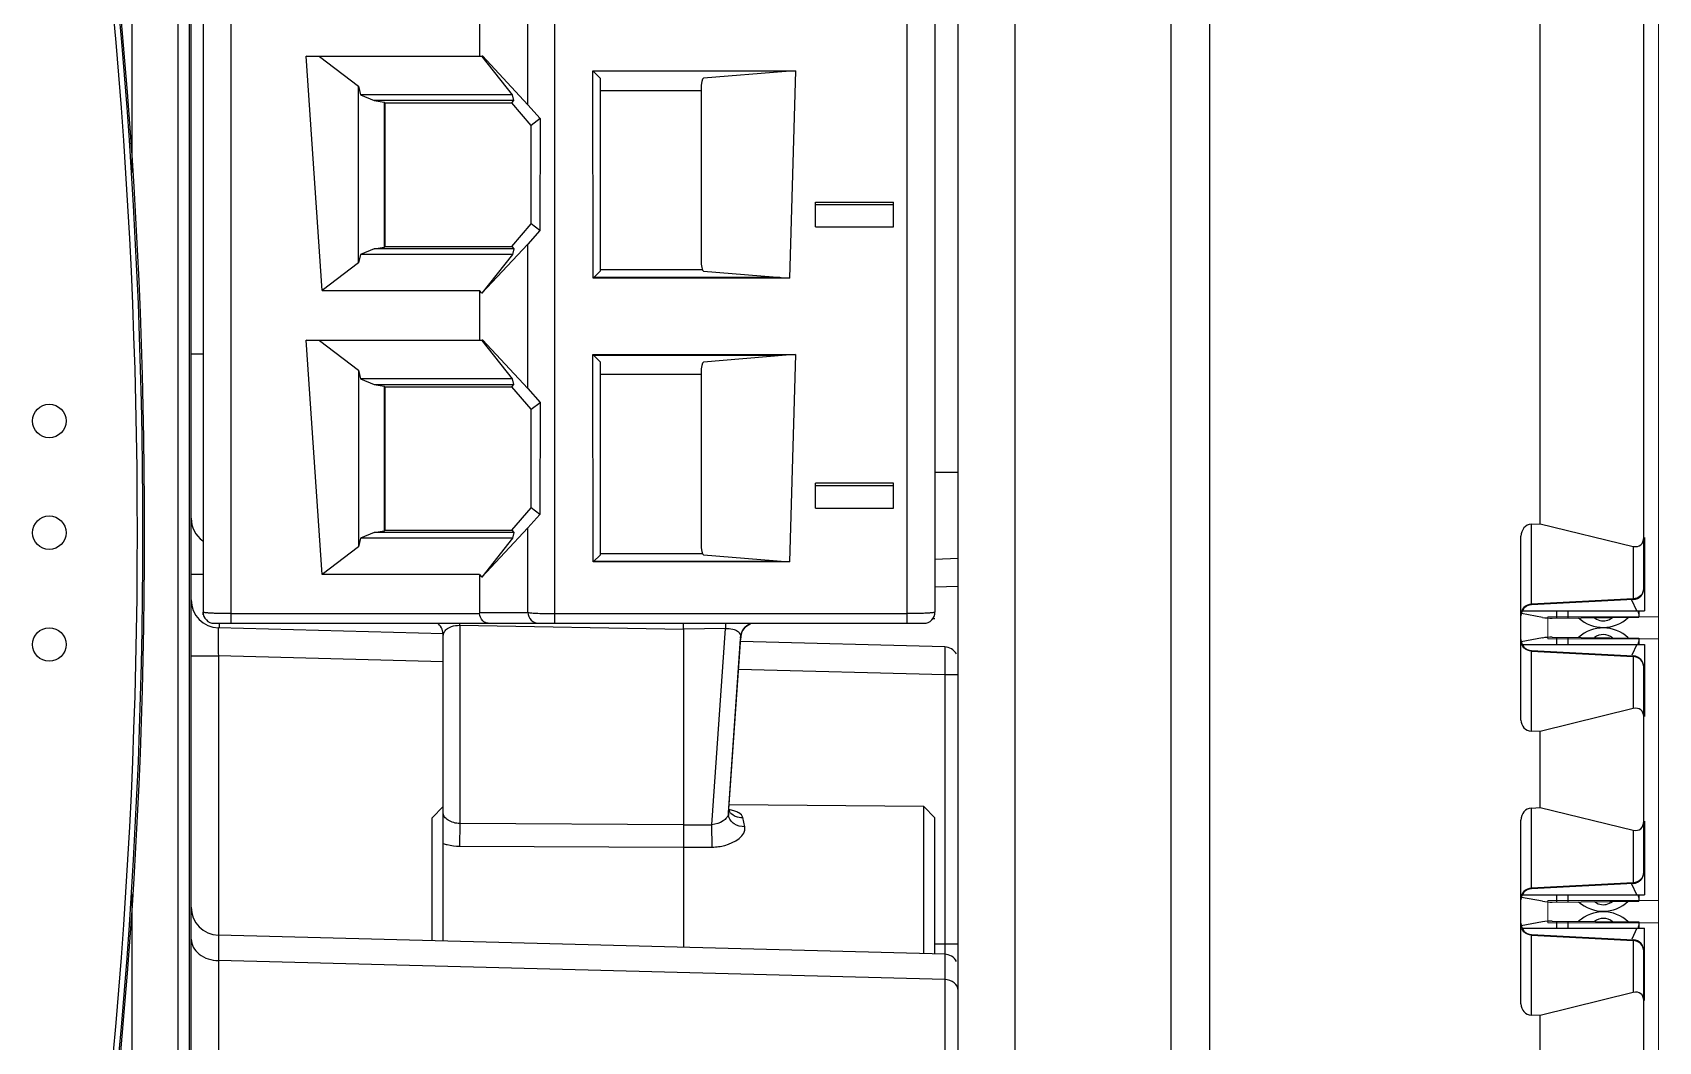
# Model space of a CAD drawing. Header units: inches. Extents: x 0 to 316, y -1 to 150.
# Drawn here: x 222.863 to 223.436, y 27.064 to 27.42 of the extents above; entities that cross this region are included whole.
import ezdxf
from ezdxf.enums import TextEntityAlignment as Align

# ---------------------------------------------------------------- set-up
doc = ezdxf.new("R2010")
doc.units = ezdxf.units.IN
doc.header["$MEASUREMENT"] = 0
doc.linetypes.add('DASHED', pattern=[0.75, 0.5, -0.25])
doc.styles.add('Calibri', font='calibri.ttf')

# ---------------------------------------------------------------- blocks, each defined once
blk = doc.blocks.new('AB 5069-L320ERM')
at = {"color": 7, "linetype": 'Continuous'}
for p, q in [((3.08976, -0.03134), (3.08976, 0.90093)), ((2.27087, -1.90552), (2.27087, 0.85454)), ((2.82338, -1.92135), (2.82338, 0.82336)), ((2.84504, -1.91287), (2.84504, 0.80799)), ((3.0314, 0.00507), (3.0314, 0.79768)), ((2.73535, -1.92289), (2.73535, 0.77432)), ((2.70331, -0.7276), (2.70331, 0.62524)), ((2.29331, -0.05102), (2.29331, 0.61481)), ((2.47593, -0.05102), (2.47593, 0.61481)), ((2.67441, -0.05102), (2.67441, 0.61481)), ((2.27756, 0.60851), (2.27756, -0.04472)), ((2.69016, 0.60851), (2.69016, -0.04472)), ((2.23755, 0.203), (2.23755, 0.5889)), ((2.26339, 0.5889), (2.26339, -0.56968)), ((2.2698, 0.5889), (2.2698, -0.56968)), ((2.46072, 0.24125), (2.46072, 0.32275)), ((2.43346, 0.29648), (2.43346, 0.26864)), ((2.33571, 0.26864), (2.43346, 0.26864)), ((2.34313, 0.26837), (2.33571, 0.26864)), ((2.34464, 0.13648), (2.33571, 0.26864)), ((2.43496, 0.26837), (2.34313, 0.26837)), ((2.34313, 0.26837), (2.36522, 0.25166)), ((2.43346, 0.26864), (2.43513, 0.26875)), ((2.43513, 0.26875), (2.43496, 0.26837)), ((2.452, 0.24683), (2.43496, 0.26837)), ((2.43513, 0.26875), (2.46072, 0.24125)), ((2.49721, 0.26044), (2.61158, 0.26044)), ((2.50159, 0.25606), (2.49721, 0.26044)), ((2.4975, 0.14355), (2.49721, 0.26044)), ((2.59986, 0.26011), (2.49754, 0.26011)), ((2.60617, 0.26), (2.5596, 0.25617)), ((2.60619, 0.26), (2.59986, 0.26011)), ((2.60616, 0.26001), (2.60617, 0.26)), ((2.61158, 0.26044), (2.60619, 0.26)), ((2.61158, 0.26044), (2.60809, 0.14355)), ((2.36522, 0.25166), (2.36638, 0.24683)), ((2.36522, 0.15205), (2.36522, 0.25166)), ((2.50159, 0.14764), (2.50159, 0.25606)), ((2.55828, 0.24914), (2.50159, 0.24914)), ((2.55828, 0.24987), (2.55828, 0.15383)), ((2.452, 0.24683), (2.36638, 0.24683)), ((2.36638, 0.24683), (2.37394, 0.24358)), ((2.37849, 0.24359), (2.37394, 0.24359)), ((2.37394, 0.24359), (2.37963, 0.24271)), ((2.45278, 0.24359), (2.37849, 0.24359)), ((2.37963, 0.24271), (2.38014, 0.24232)), ((2.37963, 0.24271), (2.37963, 0.161)), ((2.38014, 0.24232), (2.45171, 0.24232)), ((2.38014, 0.16139), (2.38014, 0.24232)), ((2.45171, 0.24232), (2.45278, 0.24359)), ((2.46255, 0.22963), (2.45171, 0.24232)), ((2.45278, 0.24359), (2.452, 0.24683)), ((2.46072, 0.24125), (2.46759, 0.23343)), ((2.46759, 0.23343), (2.46255, 0.22963)), ((2.46255, 0.17408), (2.46255, 0.22963)), ((2.46759, 0.23343), (2.46746, 0.17037)), ((2.62276, 0.18639), (2.66685, 0.18639)), ((2.62276, 0.17238), (2.62276, 0.18639)), ((2.66685, 0.18485), (2.62276, 0.18485)), ((2.66685, 0.17238), (2.66685, 0.18639)), ((2.45171, 0.16139), (2.46255, 0.17408)), ((2.46746, 0.17037), (2.46072, 0.16275)), ((2.46746, 0.17037), (2.46255, 0.17408)), ((2.62276, 0.17238), (2.66685, 0.17238)), ((2.36638, 0.15688), (2.36522, 0.15205)), ((2.37394, 0.16012), (2.36638, 0.15688)), ((2.452, 0.15688), (2.36638, 0.15688)), ((2.37394, 0.16012), (2.37963, 0.161)), ((2.45278, 0.16011), (2.37394, 0.16012)), ((2.37963, 0.161), (2.38014, 0.16139)), ((2.38014, 0.16139), (2.45171, 0.16139)), ((2.43465, 0.13495), (2.46072, 0.16275)), ((2.452, 0.15688), (2.43465, 0.13495)), ((2.45171, 0.16139), (2.45278, 0.16011)), ((2.45278, 0.16011), (2.452, 0.15688)), ((2.46072, 0.08125), (2.46072, 0.16275)), ((2.36522, 0.15205), (2.34464, 0.13648)), ((2.50159, 0.14764), (2.4975, 0.14355)), ((2.50156, 0.14835), (2.559, 0.14835)), ((2.5596, 0.14753), (2.60809, 0.14355)), ((2.60809, 0.14355), (2.4975, 0.14355)), ((2.49794, 0.14399), (2.60026, 0.14399)), ((2.34464, 0.13648), (2.43346, 0.13648)), ((2.43465, 0.13495), (2.43346, 0.13648)), ((2.43346, 0.13648), (2.43346, 0.10864)), ((2.33571, 0.10864), (2.43346, 0.10864)), ((2.34313, 0.10837), (2.33571, 0.10864)), ((2.34464, -0.02352), (2.33571, 0.10864)), ((2.43496, 0.10837), (2.34313, 0.10837)), ((2.34313, 0.10837), (2.36522, 0.09166)), ((2.43346, 0.10864), (2.43513, 0.10875)), ((2.43513, 0.10875), (2.43496, 0.10837)), ((2.452, 0.08683), (2.43496, 0.10837)), ((2.43513, 0.10875), (2.46072, 0.08125)), ((2.27756, 0.10066), (2.27087, 0.10066)), ((2.49721, 0.10044), (2.61158, 0.10044)), ((2.50159, 0.09606), (2.49721, 0.10044)), ((2.4975, -0.01645), (2.49721, 0.10044)), ((2.49754, 0.10011), (2.59987, 0.10011)), ((2.50159, -0.01236), (2.50159, 0.09606)), ((2.60627, 0.1), (2.5596, 0.09617)), ((2.60619, 0.1), (2.59986, 0.10011)), ((2.61158, 0.10044), (2.60627, 0.1)), ((2.61158, 0.10044), (2.60809, -0.01645)), ((2.36522, 0.09166), (2.36638, 0.08683)), ((2.36522, 0.09166), (2.36522, -0.00795)), ((2.452, 0.08683), (2.36638, 0.08683)), ((2.36638, 0.08683), (2.37394, 0.08358)), ((2.37394, 0.08359), (2.37963, 0.08271)), ((2.37394, 0.08358), (2.37849, 0.08358)), ((2.37849, 0.08358), (2.45278, 0.08359)), ((2.37963, 0.08271), (2.38014, 0.08232)), ((2.37963, 0.08271), (2.37963, 0.001)), ((2.45171, 0.08232), (2.45278, 0.08359)), ((2.45278, 0.08359), (2.452, 0.08683)), ((2.55828, 0.08914), (2.50159, 0.08914)), ((2.55828, 0.08987), (2.55828, -0.00617)), ((2.38014, 0.08232), (2.45171, 0.08232)), ((2.38014, 0.00139), (2.38014, 0.08232)), ((2.46255, 0.06963), (2.45171, 0.08232)), ((2.46072, 0.08125), (2.46759, 0.07343)), ((2.46255, 0.06963), (2.46759, 0.07343)), ((2.46759, 0.07343), (2.46746, 0.01037)), ((2.46255, 0.01408), (2.46255, 0.06963)), ((2.66685, 0.02794), (2.62276, 0.02794)), ((2.62276, 0.01393), (2.62276, 0.02794)), ((2.66685, 0.01393), (2.66685, 0.02794)), ((2.70331, 0.03405), (2.69016, 0.03405)), ((2.66685, 0.02641), (2.62276, 0.02641)), ((2.45171, 0.00139), (2.46255, 0.01408)), ((2.46072, 0.00275), (2.46746, 0.01037)), ((2.46746, 0.01037), (2.46255, 0.01408)), ((2.62276, 0.01393), (2.66685, 0.01393)), ((2.37394, 0.00012), (2.36638, -0.00312)), ((2.37394, 0.00012), (2.37963, 0.001)), ((2.45278, 0.00011), (2.37394, 0.00012)), ((2.37963, 0.001), (2.38014, 0.00139)), ((2.38014, 0.00139), (2.45171, 0.00139)), ((2.43465, -0.02505), (2.46072, 0.00275)), ((2.45171, 0.00139), (2.45278, 0.00011)), ((2.45278, 0.00011), (2.452, -0.00312)), ((2.46072, -0.04495), (2.46072, 0.00275)), ((3.02644, 0.00482), (3.0314, 0.00507)), ((3.02644, -0.04033), (3.02644, 0.00482)), ((3.0314, 0.00507), (3.08379, -0.00767)), ((2.36522, -0.00795), (2.34464, -0.02352)), ((2.36638, -0.00312), (2.36522, -0.00795)), ((2.452, -0.00312), (2.36638, -0.00312)), ((2.452, -0.00312), (2.43465, -0.02505)), ((3.02047, -0.1056), (3.02047, -0.00196)), ((3.08379, -0.00767), (3.08379, -0.03732)), ((3.09008, -0.00265), (3.09008, -0.04406)), ((2.50159, -0.01236), (2.4975, -0.01645)), ((2.60809, -0.01645), (2.4975, -0.01645)), ((2.49794, -0.01601), (2.60026, -0.01601)), ((2.50156, -0.01165), (2.559, -0.01165)), ((2.5596, -0.01247), (2.60809, -0.01645)), ((2.70331, -0.01455), (2.69016, -0.01499)), ((2.27087, -0.02333), (2.27756, -0.02333)), ((2.43346, -0.02352), (2.34464, -0.02352)), ((2.43346, -0.02352), (2.43465, -0.02505)), ((2.43346, -0.02352), (2.43346, -0.04495)), ((2.70331, -0.0303), (2.69016, -0.03074)), ((2.29331, -0.0456), (2.4335, -0.0456)), ((2.43346, -0.04495), (2.46072, -0.04495)), ((2.47593, -0.0456), (2.67441, -0.0456)), ((3.03271, -0.04769), (3.02074, -0.04549)), ((3.02121, -0.04406), (3.09008, -0.04406)), ((3.08379, -0.03732), (3.02644, -0.04033)), ((3.08379, -0.03763), (3.02644, -0.04063)), ((3.02644, -0.04063), (3.02644, -0.04033)), ((3.04057, -0.04406), (3.04061, -0.04813)), ((3.04696, -0.04426), (3.06604, -0.04406)), ((3.04696, -0.04406), (3.047, -0.04806)), ((3.08579, -0.04406), (3.08298, -0.038)), ((3.08379, -0.03732), (3.08379, -0.03763)), ((3.08698, -0.04568), (3.0865, -0.04407)), ((3.08696, -0.04406), (3.087, -0.04764)), ((2.28386, -0.05102), (2.68386, -0.05102)), ((2.41302, -0.05695), (2.2862, -0.05363)), ((2.28661, -0.05102), (2.28661, -0.05364)), ((3.03813, -0.04815), (3.087, -0.04764)), ((2.69564, -0.06435), (2.58062, -0.06134)), ((3.03271, -0.05933), (3.02072, -0.06153)), ((3.0212, -0.06296), (3.09008, -0.06296)), ((3.03813, -0.05887), (3.087, -0.05938)), ((3.04061, -0.0589), (3.04057, -0.06296)), ((3.047, -0.05896), (3.04696, -0.06296)), ((3.04696, -0.06276), (3.06604, -0.06296)), ((3.08579, -0.06296), (3.08296, -0.06907)), ((3.0865, -0.06296), (3.08698, -0.06134)), ((3.087, -0.05938), (3.08696, -0.06296)), ((3.09008, -0.06296), (3.09008, -0.10367)), ((2.27087, -0.06937), (2.2862, -0.06937)), ((2.41299, -0.07269), (2.2862, -0.06937)), ((2.2862, -0.06937), (2.2862, -0.22686)), ((2.69564, -0.06435), (2.69564, -0.08009)), ((3.02644, -0.06645), (3.08379, -0.06946)), ((3.02644, -0.06681), (3.02644, -0.06645)), ((3.02644, -0.06681), (3.08379, -0.06981)), ((3.02644, -0.11188), (3.02644, -0.06681)), ((3.08379, -0.06946), (3.08379, -0.06981)), ((3.08379, -0.06981), (3.08379, -0.09915)), ((2.69564, -0.08009), (2.57943, -0.07705)), ((2.70331, -0.08009), (2.69564, -0.08009)), ((2.69564, -0.08009), (2.69564, -0.23758)), ((3.08976, -0.19134), (3.08976, -0.07575)), ((3.08379, -0.09915), (3.0314, -0.11212)), ((3.0314, -0.11212), (3.02644, -0.11188)), ((3.0314, -0.15493), (3.0314, -0.11212)), ((3.02644, -0.15518), (3.0314, -0.15493)), ((3.02644, -0.20033), (3.02644, -0.15518)), ((3.0314, -0.15493), (3.08379, -0.16767)), ((3.02047, -0.2656), (3.02047, -0.16196)), ((3.09008, -0.16265), (3.09008, -0.20406)), ((3.08379, -0.16767), (3.08379, -0.19732)), ((3.08379, -0.19732), (3.02644, -0.20033)), ((3.08379, -0.19763), (3.02644, -0.20063)), ((3.02644, -0.20033), (3.02644, -0.20063)), ((3.08579, -0.20406), (3.08298, -0.198)), ((3.08379, -0.19732), (3.08379, -0.19763)), ((2.23755, -0.56968), (2.23755, -0.2037)), ((3.03271, -0.20769), (3.02084, -0.20551)), ((3.02121, -0.20406), (3.09008, -0.20406)), ((3.03813, -0.20815), (3.087, -0.20764)), ((3.04057, -0.20406), (3.04061, -0.20813)), ((3.04696, -0.20426), (3.06604, -0.20406)), ((3.04696, -0.20406), (3.047, -0.20806)), ((3.08698, -0.20568), (3.0865, -0.20407)), ((3.08696, -0.20406), (3.087, -0.20764)), ((3.03271, -0.21933), (3.02072, -0.22153)), ((3.03813, -0.21887), (3.087, -0.21938)), ((3.04061, -0.2189), (3.04057, -0.22296)), ((3.047, -0.21896), (3.04696, -0.22296)), ((3.087, -0.21938), (3.08696, -0.22296)), ((2.69564, -0.23758), (2.2862, -0.22686)), ((2.2862, -0.22686), (2.2862, -0.24118)), ((3.0212, -0.22296), (3.09008, -0.22296)), ((3.02644, -0.22645), (3.08379, -0.22946)), ((3.02644, -0.22681), (3.02644, -0.22645)), ((3.02644, -0.22681), (3.08379, -0.22981)), ((3.02644, -0.27188), (3.02644, -0.22681)), ((3.04696, -0.22276), (3.06604, -0.22296)), ((3.08579, -0.22296), (3.08296, -0.22907)), ((3.0865, -0.22296), (3.08698, -0.22134)), ((3.09008, -0.26367), (3.09008, -0.22296)), ((2.69016, -0.23181), (2.70331, -0.23181)), ((2.69564, -0.23758), (2.69564, -0.2519)), ((3.08379, -0.22946), (3.08379, -0.22981)), ((3.08379, -0.22981), (3.08379, -0.25915)), ((3.08976, -1.15134), (3.08976, -0.23575)), ((2.69564, -0.2519), (2.2862, -0.24118)), ((2.2862, -0.24118), (2.2862, -0.54617)), ((2.69564, -0.2519), (2.69564, -0.55064)), ((3.08379, -0.25915), (3.0314, -0.27212)), ((3.0314, -0.27212), (3.02644, -0.27188)), ((3.0314, -1.11493), (3.0314, -0.27212))]:
    blk.add_line(p, q, dxfattribs=at)
at = {"color": 6, "linetype": 'Continuous'}
for p, q in [((2.27756, -0.04629), (2.27756, -0.04472)), ((2.27787, -0.0463), (2.27756, -0.04629)), ((2.42228, -0.05219), (2.54843, -0.05439)), ((2.42228, -0.05219), (2.42228, -0.16391)), ((2.54843, -0.05439), (2.54843, -0.05102)), ((2.57215, -0.05398), (2.54843, -0.05439)), ((2.54843, -0.05439), (2.54843, -0.16464)), ((2.56444, -0.16455), (2.57215, -0.05398)), ((2.57214, -0.05101), (2.57215, -0.05398)), ((2.69016, -0.04855), (2.68872, -0.04857)), ((2.41299, -0.23018), (2.41299, -0.05794)), ((2.57371, -0.15789), (2.58054, -0.05989)), ((2.57375, -0.15851), (2.58068, -0.05909)), ((2.58068, -0.05908), (2.58054, -0.05988)), ((2.58068, -0.05907), (2.58068, -0.05908)), ((2.41299, -0.15425), (2.40669, -0.16066)), ((2.68386, -0.15425), (2.57411, -0.1533)), ((2.69016, -0.16066), (2.68386, -0.15425)), ((2.68386, -0.23727), (2.68386, -0.15425)), ((2.40669, -0.23001), (2.40669, -0.16066)), ((2.42228, -0.16391), (2.42219, -0.17669)), ((2.54843, -0.16464), (2.42228, -0.16391)), ((2.54843, -0.16464), (2.56444, -0.16455)), ((2.54843, -0.16464), (2.54843, -0.17726)), ((2.56452, -0.17719), (2.56444, -0.16455)), ((2.57371, -0.15789), (2.57375, -0.15846)), ((2.5738, -0.15935), (2.57375, -0.15847)), ((2.5738, -0.15935), (2.57379, -0.15934)), ((2.575, -0.15801), (2.57633, -0.15907)), ((2.58303, -0.16572), (2.58189, -0.16056)), ((2.69016, -0.23744), (2.69016, -0.16066)), ((2.42219, -0.17669), (2.54843, -0.17726)), ((2.54843, -0.17726), (2.56452, -0.17719)), ((2.54843, -0.17726), (2.54843, -0.23372))]:
    blk.add_line(p, q, dxfattribs=at)
for points in [[(2.58068, -0.05908), (2.58155, -0.05573), (2.58361, -0.05288), (2.58651, -0.05102)], [(2.57387, -0.15672), (2.57426, -0.15685), (2.57446, -0.15694)], [(2.57446, -0.15694), (2.57447, -0.15694), (2.5739, -0.1564), (2.57389, -0.15639)]]:
    blk.add_lwpolyline(points, dxfattribs=at)
at = {"color": 7, "linetype": 'Continuous'}
for centre in [(2.19087, 0.06299), (2.19087, 0), (2.19087, -0.06299)]:
    blk.add_circle(centre, 0.00945, dxfattribs=at)
for centre, radius, start, end in [((-0.95247, 0), 3.19301, 349.40014, 10.59986), ((-0.95247, 0), 3.19616, 349.40016, 10.59984), ((-0.95214, 0), 3.19676, 349.80677, 10.19323), ((2.60032, 0.47468), 0.33069, 269.99002, 270.40045), ((2.28661, 0.00818), 0.01575, 180, 233.96359), ((2.60032, 0.31477), 0.33078, 269.99005, 270.40037), ((3.08346, -0.03134), 0.0063, 273, 0), ((2.28661, -0.03789), 0.01575, 180, 268.5), ((2.28386, -0.04472), 0.0063, 180, 270), ((2.44554, -0.04463), 0.01208, 181.53381, 184.61094), ((2.68386, -0.04472), 0.0063, 270, 0), ((3.02677, -0.04692), 0.0063, 93.00009, 180.00173), ((3.02677, -0.04692), 0.00629, 121.69257, 180.04062), ((3.03783, -0.01981), 0.02835, 259.6, 270.6), ((3.06685, -0.03287), 0.02049, 227.59213, 313.60787), ((3.06685, -0.07415), 0.02049, 46.39213, 132.40787), ((3.02677, -0.06016), 0.0063, 180, 267), ((3.03783, -0.08722), 0.02835, 89.4, 100.4), ((2.69543, -0.07222), 0.00787, 29.49999, 88.5), ((3.08346, -0.07575), 0.0063, 0, 87), ((3.08346, -0.19134), 0.0063, 273, 0), ((3.02677, -0.20692), 0.0063, 93, 180), ((3.03783, -0.17981), 0.02835, 259.6, 270.6), ((3.06685, -0.19287), 0.02049, 227.59213, 313.60787), ((2.28661, -0.21112), 0.01575, 180, 268.5), ((3.03783, -0.24722), 0.02835, 89.4, 100.4), ((3.06685, -0.23415), 0.02049, 46.39213, 132.40787), ((3.02677, -0.22016), 0.0063, 179.99661, 267), ((2.69543, -0.24545), 0.00787, 28.7135, 88.5), ((3.08346, -0.23575), 0.0063, 0, 87)]:
    blk.add_arc(centre, radius, start, end, dxfattribs=at)
at = {"color": 6, "linetype": 'Continuous'}
for centre, radius, start, end in [((2.40354, -0.05794), 0.00945, 0, 44.5002), ((2.03357, -0.04799), 0.38873, 359.38067, 359.55551), ((2.58038, -0.15822), 0.00668, 182.5085, 189.65593), ((2.57129, -0.15829), 0.00247, 350.16586, 355.84616), ((2.58062, -0.15218), 0.0081, 212.70799, 218.13931), ((2.56752, -0.18927), 0.03382, 78.21697, 79.07447), ((2.58072, -0.1521), 0.00823, 218.13478, 221.51464), ((2.56796, -0.18714), 0.03165, 77.70302, 78.21303), ((2.58078, -0.15204), 0.00832, 221.51671, 225.89032)]:
    blk.add_arc(centre, radius, start, end, dxfattribs=at)
at = {"color": 7, "linetype": 'Continuous'}
for centre, major_axis, ratio, start_param, end_param in [((2.55962, 0.24987), (0, 0.0063), 0.212557, 0.017453, 1.570796), ((2.55962, 0.15383), (0, 0.0063), 0.212557, 1.570796, 3.124139), ((2.55962, 0.08987), (0, 0.0063), 0.212557, 0.017453, 1.570796), ((3.02677, -0.002), (-0.00021, 0.00682), 0.923097, 0.019652, 1.538088), ((2.55962, -0.00617), (0, 0.0063), 0.212557, 1.570796, 3.124139), ((3.08346, -0.00076), (-0.00416, 0.00637), 0.742289, -3.810974, -2.292538), ((3.08346, -0.10556), (0.00475, 0.00558), 0.742003, -0.716744, 0.801693), ((3.02677, -0.10557), (0.00301, 0.00557), 0.993787, -4.213612, -2.695175), ((3.02677, -0.162), (-0.00021, 0.00682), 0.923097, 0.019652, 1.538088), ((3.08346, -0.16076), (-0.00416, 0.00637), 0.742289, -3.810974, -2.292538), ((3.02677, -0.26557), (0.00301, 0.00557), 0.993787, -4.213612, -2.695175), ((3.08346, -0.26556), (0.00475, 0.00558), 0.742003, -0.716744, 0.801693)]:
    blk.add_ellipse(centre, major_axis=major_axis, ratio=ratio, start_param=start_param, end_param=end_param, dxfattribs=at)
for points, knots in [([(3.08976, -0.03128), (3.08976, -0.03278), (3.08846, -0.03594), (3.08534, -0.03725), (3.08379, -0.03732)], [0, 0, 0, 0, 0.493269, 1, 1, 1, 1]), ([(2.29331, -0.0456), (2.29129, -0.0456), (2.28837, -0.04557), (2.28466, -0.04546), (2.28231, -0.04536), (2.28037, -0.04523), (2.27895, -0.04509), (2.27806, -0.04495), (2.27768, -0.04484), (2.27756, -0.04476), (2.27756, -0.04472)], [0, 0, 0, 0, 0.381372, 0.553395, 0.704177, 0.827908, 0.92017, 0.977489, 0.992761, 1, 1, 1, 1]), ([(2.43829, -0.05102), (2.43775, -0.05102), (2.4366, -0.05076), (2.43443, -0.04913), (2.43361, -0.04695), (2.43348, -0.04544)], [0, 0, 0, 0, 0.202732, 0.428815, 1, 1, 1, 1]), ([(2.46072, -0.04495), (2.46142, -0.0451), (2.4633, -0.04526), (2.46669, -0.04545), (2.47105, -0.04557), (2.47425, -0.0456), (2.47593, -0.0456)], [0, 0, 0, 0, 0.140365, 0.37125, 0.668222, 1, 1, 1, 1]), ([(2.46072, -0.04495), (2.46077, -0.04651), (2.46208, -0.04969), (2.46527, -0.05102), (2.4668, -0.05102)], [0, 0, 0, 0, 0.506012, 1, 1, 1, 1]), ([(2.69016, -0.04472), (2.69016, -0.04476), (2.69004, -0.04484), (2.68966, -0.04495), (2.68877, -0.04509), (2.68735, -0.04523), (2.68541, -0.04536), (2.68306, -0.04546), (2.67934, -0.04557), (2.67642, -0.0456), (2.67441, -0.0456)], [0, 0, 0, 0, 0.007238, 0.022511, 0.079828, 0.172086, 0.295814, 0.446594, 0.618619, 1, 1, 1, 1]), ([(3.02644, -0.04033), (3.0249, -0.04041), (3.02178, -0.04172), (3.02047, -0.04487), (3.02047, -0.04638)], [0, 0, 0, 0, 0.506731, 1, 1, 1, 1]), ([(2.2862, -0.05363), (2.2861, -0.05363), (2.28618, -0.05426), (2.28602, -0.05493), (2.28606, -0.05649), (2.28602, -0.05837), (2.28604, -0.06074), (2.28608, -0.06445), (2.28615, -0.06736), (2.2862, -0.06937)], [0, 0, 0, 0, 0.019692, 0.076589, 0.169026, 0.293358, 0.444766, 0.617441, 1, 1, 1, 1]), ([(3.06197, -0.0479), (3.0623, -0.04817), (3.06378, -0.0492), (3.06564, -0.0497), (3.06702, -0.04967)], [0, 0, 0, 0, 0.23339, 1, 1, 1, 1]), ([(3.06702, -0.04967), (3.06751, -0.04967), (3.06931, -0.04948), (3.07102, -0.04865), (3.07204, -0.0478)], [0, 0, 0, 0, 0.267623, 1, 1, 1, 1]), ([(3.02644, -0.06681), (3.0249, -0.06673), (3.02179, -0.06544), (3.02047, -0.06229), (3.02047, -0.0608)], [0, 0, 0, 0, 0.507897, 1, 1, 1, 1]), ([(3.08976, -0.07582), (3.08976, -0.07433), (3.08845, -0.07118), (3.08534, -0.06989), (3.08379, -0.06981)], [0, 0, 0, 0, 0.492103, 1, 1, 1, 1]), ([(3.08976, -0.19128), (3.08976, -0.19278), (3.08846, -0.19594), (3.08534, -0.19725), (3.08379, -0.19732)], [0, 0, 0, 0, 0.493269, 1, 1, 1, 1]), ([(3.02644, -0.20033), (3.0249, -0.20041), (3.02178, -0.20172), (3.02047, -0.20487), (3.02047, -0.20638)], [0, 0, 0, 0, 0.506731, 1, 1, 1, 1]), ([(3.06197, -0.2079), (3.0623, -0.20817), (3.06378, -0.2092), (3.06564, -0.2097), (3.06702, -0.20967)], [0, 0, 0, 0, 0.23339, 1, 1, 1, 1]), ([(3.06702, -0.20967), (3.06751, -0.20967), (3.06931, -0.20948), (3.07102, -0.20865), (3.07204, -0.2078)], [0, 0, 0, 0, 0.267623, 1, 1, 1, 1]), ([(2.27087, -0.22902), (2.27087, -0.2306), (2.27176, -0.23392), (2.27657, -0.23938), (2.28238, -0.24111), (2.2862, -0.24118)], [0, 0, 0, 0, 0.221494, 0.461783, 1, 1, 1, 1]), ([(3.02644, -0.22681), (3.0249, -0.22673), (3.02179, -0.22544), (3.02047, -0.22229), (3.02047, -0.2208)], [0, 0, 0, 0, 0.507897, 1, 1, 1, 1]), ([(3.08976, -0.23582), (3.08976, -0.23433), (3.08845, -0.23118), (3.08534, -0.22989), (3.08379, -0.22981)], [0, 0, 0, 0, 0.492103, 1, 1, 1, 1]), ([(2.70331, -0.25799), (2.70331, -0.25639), (2.70121, -0.25291), (2.69755, -0.25194), (2.69564, -0.2519)], [0, 0, 0, 0, 0.455387, 1, 1, 1, 1])]:
    blk.add_open_spline(points, degree=3, knots=knots, dxfattribs=at)
at = {"color": 6, "linetype": 'Continuous'}
for points, knots in [([(2.41299, -0.05794), (2.41299, -0.05732), (2.41334, -0.05596), (2.41494, -0.05409), (2.41799, -0.05251), (2.42068, -0.05215), (2.42228, -0.05219)], [0, 0, 0, 0, 0.154313, 0.339172, 0.598752, 1, 1, 1, 1]), ([(2.57215, -0.05398), (2.57349, -0.05389), (2.57586, -0.05404), (2.57877, -0.05523), (2.58045, -0.05704), (2.58072, -0.05845), (2.58068, -0.05907)], [0, 0, 0, 0, 0.361405, 0.63239, 0.830505, 1, 1, 1, 1]), ([(2.58056, -0.05916), (2.58067, -0.05741), (2.5819, -0.05392), (2.58482, -0.05163), (2.58643, -0.05098)], [0, 0, 0, 0, 0.500605, 1, 1, 1, 1]), ([(2.42228, -0.16391), (2.41998, -0.16388), (2.41667, -0.16295), (2.41374, -0.16045), (2.41299, -0.15897), (2.41299, -0.15834)], [0, 0, 0, 0, 0.598302, 0.834904, 1, 1, 1, 1]), ([(2.57372, -0.15871), (2.5736, -0.1594), (2.57273, -0.16088), (2.56982, -0.16341), (2.56664, -0.16442), (2.56444, -0.16455)], [0, 0, 0, 0, 0.182654, 0.426027, 1, 1, 1, 1]), ([(2.58303, -0.16572), (2.58092, -0.16581), (2.57763, -0.16501), (2.57471, -0.16212), (2.57396, -0.16028), (2.5738, -0.15935)], [0, 0, 0, 0, 0.523639, 0.767224, 1, 1, 1, 1]), ([(2.58189, -0.16056), (2.5816, -0.15943), (2.57993, -0.15796), (2.5773, -0.15688), (2.57562, -0.15642), (2.5747, -0.15622)], [0, 0, 0, 0, 0.404226, 0.676895, 1, 1, 1, 1]), ([(2.57633, -0.15907), (2.57673, -0.15932), (2.57844, -0.16025), (2.58043, -0.16061), (2.58189, -0.16056)], [0, 0, 0, 0, 0.246225, 1, 1, 1, 1]), ([(2.56452, -0.17719), (2.56576, -0.17718), (2.56823, -0.177), (2.57537, -0.17569), (2.58399, -0.17077), (2.58303, -0.16572)], [0, 0, 0, 0, 0.162627, 0.32205, 1, 1, 1, 1]), ([(2.41299, -0.17516), (2.41371, -0.17541), (2.4167, -0.1763), (2.41983, -0.17668), (2.42219, -0.17669)], [0, 0, 0, 0, 0.242875, 1, 1, 1, 1])]:
    blk.add_open_spline(points, degree=3, knots=knots, dxfattribs=at)
at = {"color": 7, "linetype": 'Continuous'}
for points in [[(3.06702, -0.05735), (3.06524, -0.05733), (3.06335, -0.05799), (3.06197, -0.05912)], [(3.07204, -0.05923), (3.07068, -0.05807), (3.06881, -0.05737), (3.06702, -0.05735)], [(3.06702, -0.21735), (3.06524, -0.21733), (3.06335, -0.21799), (3.06197, -0.21912)], [(3.07204, -0.21923), (3.07068, -0.21807), (3.06881, -0.21737), (3.06702, -0.21735)]]:
    blk.add_open_spline(points, degree=3, dxfattribs=at)
blk = doc.blocks.new('AB 5069-Module Base')
at = {"color": 7, "linetype": 'Continuous', "lineweight": 0}
for p, q in [((0, -2.5441), (0, 1.5018)), ((-0.0779, -0.0638), (0, -0.0638)), ((-0.0779, -0.0638), (-0.0779, -0.0795)), ((-0.0779, -0.0795), (0, -0.0795)), ((-0.0779, -0.2638), (0, -0.2638)), ((-0.0779, -0.2638), (-0.0779, -0.2795)), ((-0.0779, -0.2795), (0, -0.2795))]:
    blk.add_line(p, q, dxfattribs=at)
at = {"color": 3, "linetype": 'DASHED', "style": 'Calibri'}
blk.add_attdef('PARTNUMBER', text='', height=0.0625, dxfattribs=at).set_placement((0.4338, 1.9561), align=Align.MIDDLE_CENTER)

msp = doc.modelspace()

# ---------------------------------------------------------------- block references
at = {"xscale": 0.6249794461349543, "yscale": 0.6249794461349543, "zscale": 0.6249794461349543}
msp.add_blockref('AB 5069-L320ERM', (221.50003, 27.24336), dxfattribs=at)
at = {"color": 2, "linetype": 'DASHED', "xscale": 0.5, "yscale": 0.5, "zscale": 0.5}
msp.add_blockref('AB 5069-Module Base', (223.43624, 27.24568), dxfattribs=at)

doc.saveas('drawing.dxf')
